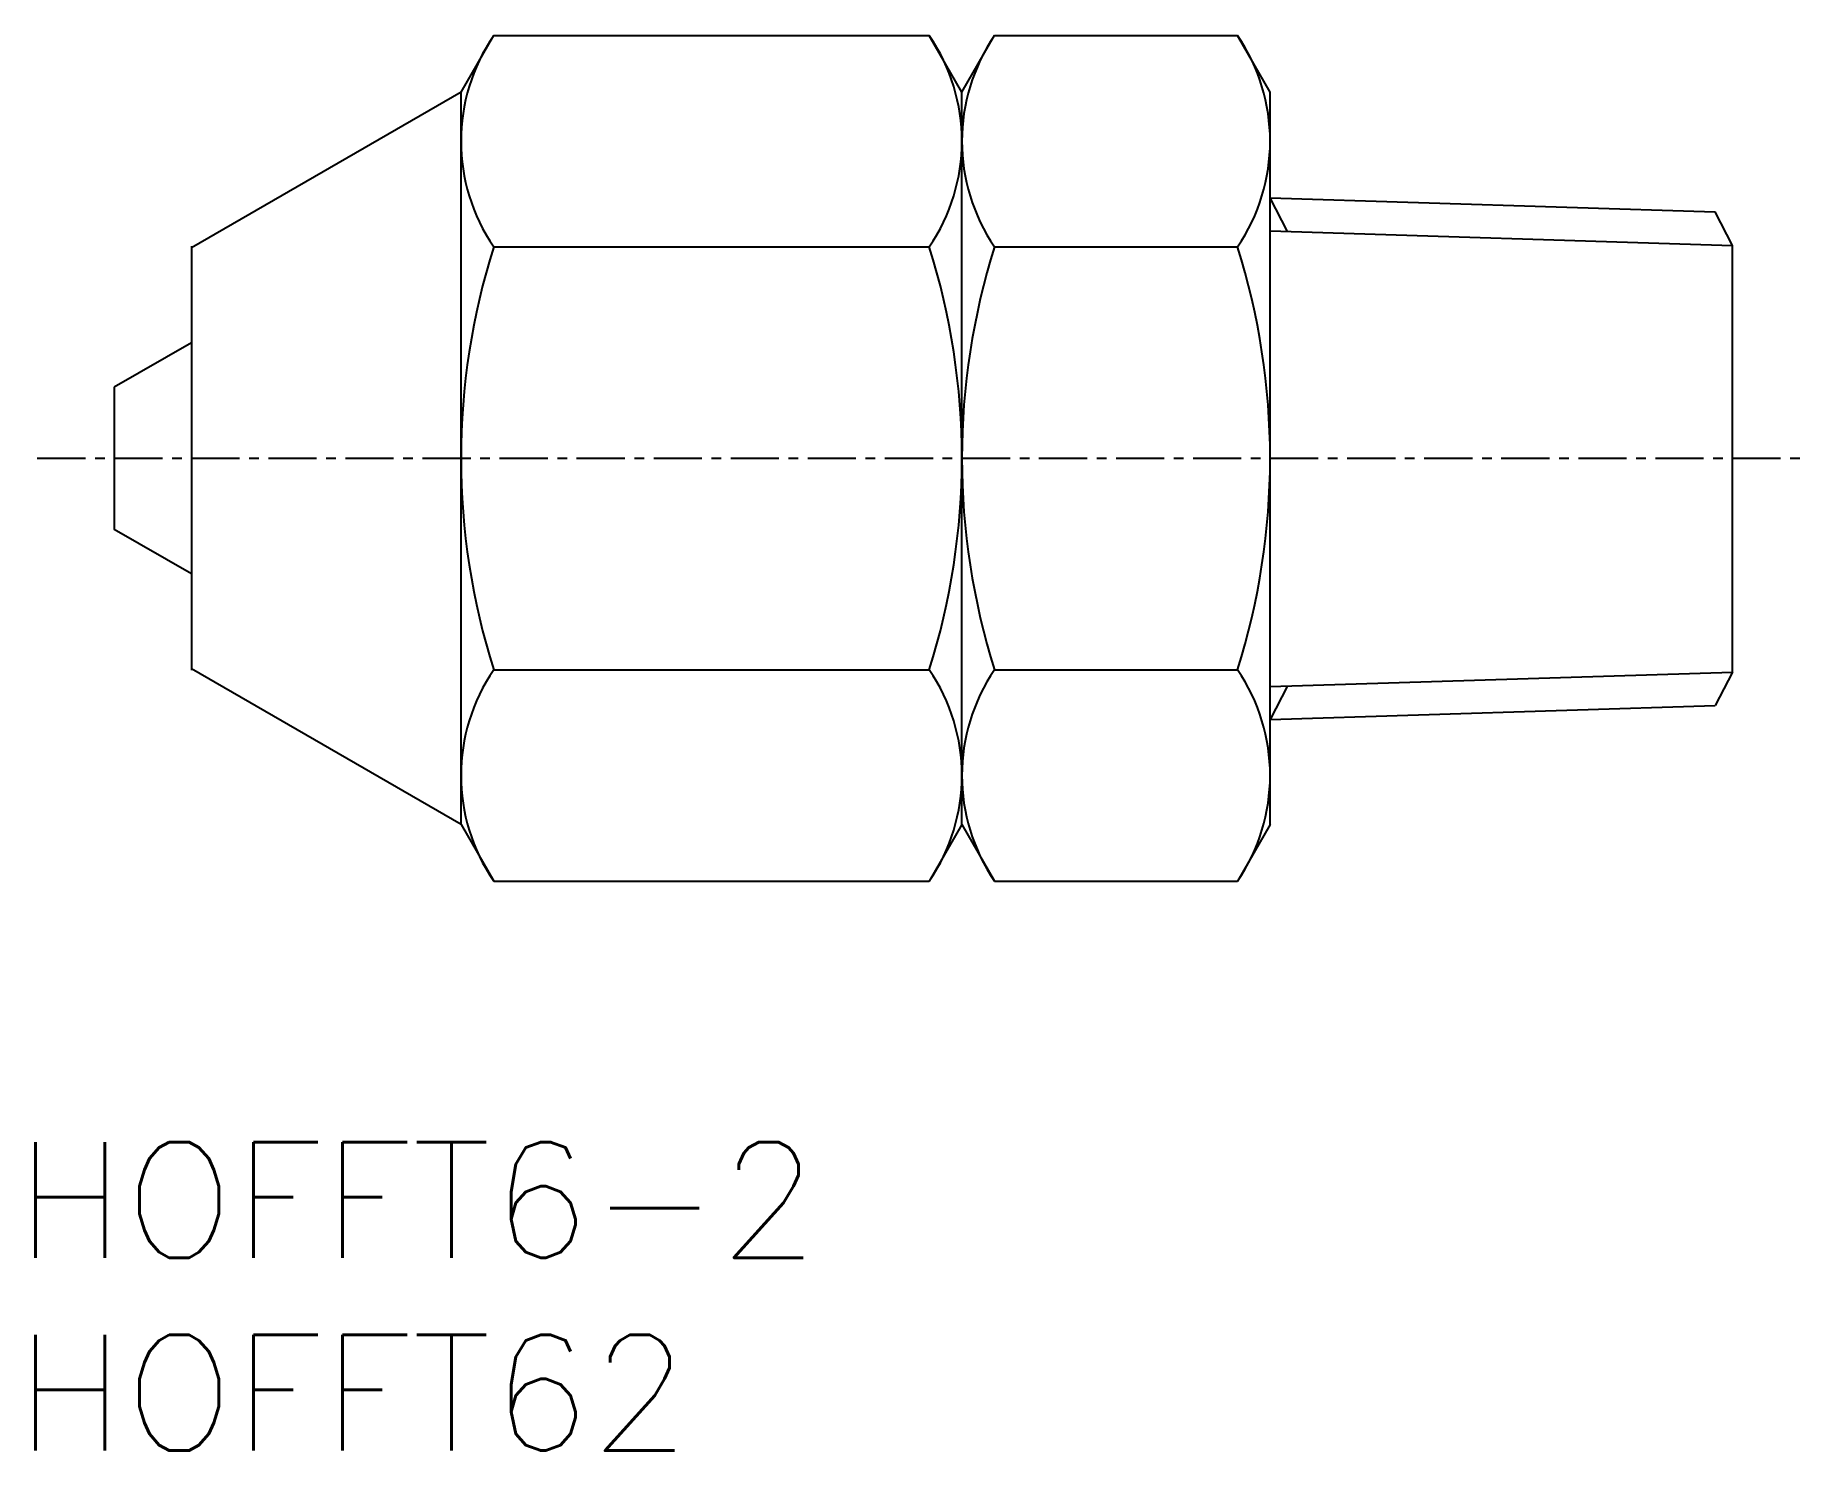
# Model space of a CAD drawing. Extents: x 123.5 to 169.5, y 79.3 to 116.
import ezdxf
from ezdxf.enums import TextEntityAlignment as Align

# ---------------------------------------------------------------- set-up
doc = ezdxf.new("R2010")
doc.units = 0
doc.linetypes.add('CENTER', pattern=[2, 1.25, -0.25, 0.25, -0.25])
doc.layers.get('0').update_dxf_attribs({"linetype": 'CONTINUOUS'})
doc.layers.add('CENTER', color=1, linetype='CENTER')
doc.styles.get("Standard").update_dxf_attribs({"font": 'txt.shx', "bigfont": 'extfont.shx'})

msp = doc.modelspace()

# ---------------------------------------------------------------- linework, layer by layer
at = {"color": 7, "linetype": 'CONTINUOUS'}
for p, q in [((134.5, 114.5), (135.349, 115.97)), ((135.349, 115.97), (146.651, 115.97)), ((147.5, 114.5), (146.651, 115.97)), ((147.5, 114.5), (148.349, 115.97)), ((148.349, 115.97), (154.651, 115.97)), ((155.5, 114.5), (154.651, 115.97)), ((134.5, 114.5), (127.5, 110.459)), ((134.5, 95.5), (134.5, 114.5)), ((147.5, 95.5), (147.5, 114.5)), ((147.5, 95.5), (147.5, 114.5)), ((155.5, 95.5), (155.5, 114.5)), ((155.5, 111.756), (167.047, 111.395)), ((167.5, 110.525), (167.047, 111.395)), ((167.5, 99.455), (167.5, 110.525)), ((127.5, 110.5), (127.5, 99.5)), ((135.349, 110.485), (146.651, 110.485)), ((148.349, 110.485), (154.651, 110.485)), ((127.5, 108), (125.5, 106.845)), ((125.5, 106.845), (125.5, 103.155)), ((127.5, 102), (125.5, 103.155)), ((134.5, 95.5), (127.5, 99.541)), ((135.349, 99.515), (146.651, 99.515)), ((148.349, 99.515), (154.651, 99.515)), ((167.5, 99.455), (167.047, 98.585)), ((155.5, 98.224), (167.047, 98.585)), ((134.5, 95.5), (135.349, 94.03)), ((147.5, 95.5), (146.651, 94.03)), ((147.5, 95.5), (148.349, 94.03)), ((155.5, 95.5), (154.651, 94.03)), ((135.349, 94.03), (146.651, 94.03)), ((148.349, 94.03), (154.651, 94.03))]:
    msp.add_line(p, q, dxfattribs=at)
at = {"color": 3, "linetype": 'CONTINUOUS'}
for p, q in [((155.953, 110.886), (155.5, 111.756)), ((155.5, 110.9), (167.5, 110.525)), ((155.5, 99.08), (167.5, 99.455)), ((155.953, 99.095), (155.5, 98.224))]:
    msp.add_line(p, q, dxfattribs=at)
at = {"color": 7, "linetype": 'CONTINUOUS'}
for centre, radius, start, end in [((139.356, 113.227), 4.856, 145.6158, 214.3842), ((142.644, 113.227), 4.856, 325.6158, 34.3842), ((152.356, 113.227), 4.856, 145.6158, 214.3842), ((150.644, 113.227), 4.856, 325.6158, 34.3842), ((152.651, 105), 18.151, 162.412, 197.588), ((129.349, 105), 18.151, 342.412, 17.588), ((165.651, 105), 18.151, 162.412, 197.588), ((137.349, 105), 18.151, 342.412, 17.588), ((139.356, 96.773), 4.856, 145.6158, 214.3842), ((142.644, 96.773), 4.856, 325.6158, 34.3842), ((152.356, 96.773), 4.856, 145.6158, 214.3842), ((150.644, 96.773), 4.856, 325.6158, 34.3842)]:
    msp.add_arc(centre, radius, start, end, dxfattribs=at)
at = {"layer": 'CENTER', "color": 1, "linetype": 'CENTER'}
msp.add_line((123.5, 105), (169.5, 105), dxfattribs=at)

# ---------------------------------------------------------------- texts
at = {"color": 7, "linetype": 'CONTINUOUS'}
for s, p in [('HOFFT6-2', (122.94, 85.759)), ('HOFFT62', (122.94, 80.759))]:
    msp.add_text(s, height=3, dxfattribs=at).set_placement(p, align=Align.MIDDLE_LEFT)

doc.saveas('drawing.dxf')
